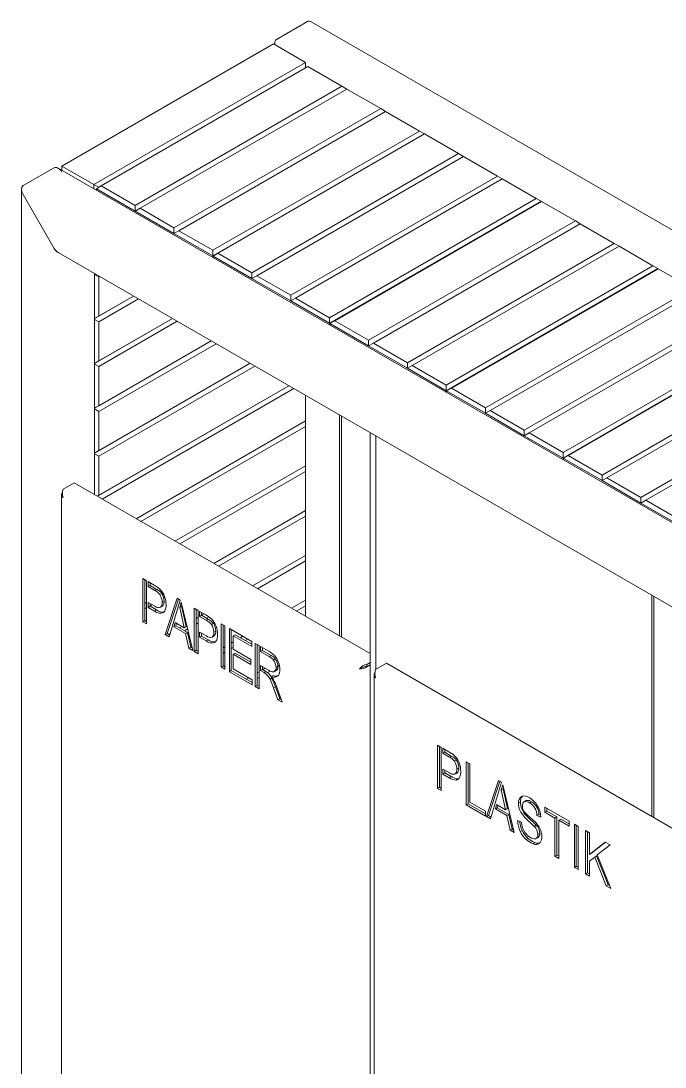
# Model space of a CAD drawing. Header units: millimetres. Extents: x -156 to 4016, y 178 to 3215.
# Drawn here: x 3041 to 3430, y 1213 to 1846 of the extents above; entities that cross this region are included whole.
import ezdxf

# ---------------------------------------------------------------- set-up
doc = ezdxf.new("R2010")
doc.units = ezdxf.units.MM
doc.layers.add('ZANO_R', color=7, linetype='Continuous', lineweight=0)

msp = doc.modelspace()

# ---------------------------------------------------------------- linework, layer by layer
at = {"layer": 'ZANO_R'}
for p, q in [((3195.24, 1834.95), (3214.02, 1845.79)), ((3825.34, 1494), (3216.36, 1845.56)), ((3193.47, 1832.24), (3065.53, 1758.38)), ((3212.84, 1821.06), (3193.47, 1832.24)), ((3194.26, 1832.8), (3194.26, 1831.79)), ((3195.24, 1834.95), (3195.23, 1834.95)), ((3084.9, 1747.2), (3212.84, 1821.06)), ((3214.31, 1818.52), (3089.3, 1746.36)), ((3212.84, 1817.67), (3212.84, 1821.06)), ((3234.85, 1806.66), (3214.31, 1818.52)), ((3109.84, 1734.5), (3234.85, 1806.66)), ((3237.78, 1804.97), (3112.78, 1732.8)), ((3234.85, 1806.66), (3237.78, 1804.97)), ((3258.32, 1793.11), (3237.78, 1804.97)), ((3133.32, 1720.95), (3258.32, 1793.11)), ((3261.26, 1791.42), (3136.25, 1719.25)), ((3258.32, 1793.11), (3261.26, 1791.42)), ((3281.8, 1779.56), (3261.26, 1791.42)), ((3156.79, 1707.39), (3281.8, 1779.56)), ((3281.8, 1779.56), (3284.73, 1777.86)), ((3284.73, 1777.86), (3156.79, 1704)), ((3284.91, 1777.76), (3159.9, 1705.6)), ((3284.73, 1777.86), (3284.73, 1777.66)), ((3305.45, 1765.9), (3284.91, 1777.76)), ((3180.44, 1693.74), (3305.45, 1765.9)), ((3305.45, 1765.9), (3308.38, 1764.21)), ((3308.38, 1764.21), (3183.38, 1692.05)), ((3328.92, 1752.35), (3308.38, 1764.21)), ((3042.06, 1746.52), (3060.84, 1757.36)), ((3672.16, 1405.58), (3063.19, 1757.13)), ((3065.53, 1758.38), (3065.53, 1755.78)), ((3084.9, 1747.2), (3065.53, 1758.38)), ((3042.06, 1746.52), (3042.06, 1746.52)), ((3084.9, 1744.6), (3084.9, 1747.2)), ((3087.83, 1745.51), (3084.9, 1747.2)), ((3203.92, 1680.19), (3328.92, 1752.35)), ((3331.86, 1750.66), (3206.85, 1678.49)), ((3328.92, 1752.35), (3331.86, 1750.66)), ((3352.4, 1738.8), (3331.86, 1750.66)), ((3041.08, 1744.37), (3041.08, 1041.15)), ((3060.84, 1708.57), (3042.06, 1741.1)), ((3042.06, 1741.1), (3060.84, 1708.57)), ((3086.37, 1744.66), (3089.3, 1746.36)), ((3109.84, 1731.11), (3086.37, 1744.66)), ((3086.37, 1744.66), (3086.37, 1743.75)), ((3089.3, 1746.36), (3109.84, 1734.5)), ((3109.84, 1734.5), (3109.84, 1731.11)), ((3227.39, 1666.64), (3352.4, 1738.8)), ((3355.33, 1737.11), (3227.39, 1663.25)), ((3355.51, 1737), (3230.5, 1664.84)), ((3352.4, 1738.8), (3355.33, 1737.11)), ((3355.33, 1737.11), (3355.33, 1736.9)), ((3376.05, 1725.15), (3355.51, 1737)), ((3109.84, 1731.11), (3112.78, 1732.8)), ((3133.32, 1717.56), (3109.84, 1731.11)), ((3112.78, 1732.8), (3133.32, 1720.95)), ((3251.05, 1652.98), (3376.05, 1725.15)), ((3378.99, 1723.45), (3253.98, 1651.29)), ((3376.05, 1725.15), (3378.99, 1723.45)), ((3399.53, 1711.59), (3378.99, 1723.45)), ((3133.32, 1720.95), (3133.32, 1717.56)), ((3133.32, 1717.56), (3136.25, 1719.25)), ((3156.79, 1704), (3133.32, 1717.56)), ((3136.25, 1719.25), (3156.79, 1707.39)), ((3274.52, 1639.43), (3399.53, 1711.59)), ((3402.46, 1709.9), (3277.46, 1637.74)), ((3399.53, 1711.59), (3402.46, 1709.9)), ((3423, 1698.04), (3402.46, 1709.9)), ((3063.19, 1706.09), (3627.96, 1380.06)), ((3156.79, 1707.39), (3156.79, 1704)), ((3156.79, 1704), (3156.79, 1703.09)), ((3156.97, 1703.9), (3159.9, 1705.6)), ((3180.44, 1690.35), (3156.97, 1703.9)), ((3156.97, 1703.9), (3156.97, 1702.99)), ((3159.9, 1705.6), (3180.44, 1693.74)), ((3298, 1625.88), (3423, 1698.04)), ((3425.94, 1696.35), (3298, 1622.49)), ((3426.11, 1696.25), (3301.11, 1624.08)), ((3423, 1698.04), (3425.94, 1696.35)), ((3425.94, 1696.35), (3425.94, 1696.14)), ((3446.65, 1684.39), (3426.11, 1696.25)), ((3085.28, 1559.6), (3085.28, 1693.34)), ((3085.28, 1693.21), (3085.4, 1693.27)), ((3085.4, 1693.27), (3085.28, 1693.21)), ((3087.83, 1691.29), (3085.28, 1692.76)), ((3088.33, 1691.58), (3087.83, 1691.29)), ((3087.83, 1691.29), (3087.83, 1667.57)), ((3180.44, 1693.74), (3180.44, 1690.35)), ((3180.44, 1690.35), (3183.38, 1692.05)), ((3203.92, 1676.8), (3180.44, 1690.35)), ((3183.38, 1692.05), (3203.92, 1680.19)), ((3321.65, 1612.22), (3446.65, 1684.39)), ((3108.88, 1679.72), (3085.28, 1666.1)), ((3087.83, 1667.57), (3108.88, 1679.72)), ((3111.81, 1678.02), (3087.83, 1664.18)), ((3203.92, 1680.19), (3203.92, 1676.8)), ((3203.92, 1676.8), (3206.85, 1678.49)), ((3206.85, 1678.49), (3227.39, 1666.64)), ((3449.59, 1682.69), (3324.58, 1610.53)), ((3227.39, 1663.25), (3203.92, 1676.8)), ((3345.12, 1598.67), (3470.13, 1670.84)), ((3085.28, 1666.1), (3087.83, 1667.57)), ((3132.36, 1666.16), (3085.28, 1638.99)), ((3087.83, 1664.18), (3085.28, 1665.65)), ((3087.83, 1640.46), (3132.36, 1666.16)), ((3135.29, 1664.47), (3087.83, 1637.07)), ((3227.39, 1666.64), (3227.39, 1663.25)), ((3227.57, 1663.15), (3230.5, 1664.84)), ((3230.5, 1664.84), (3251.05, 1652.98)), ((3473.06, 1669.14), (3348.06, 1596.98)), ((3087.83, 1664.18), (3087.83, 1640.46)), ((3227.39, 1663.25), (3227.39, 1662.34)), ((3251.05, 1649.59), (3227.57, 1663.15)), ((3227.57, 1663.15), (3227.57, 1662.24)), ((3155.84, 1652.61), (3085.28, 1611.88)), ((3087.83, 1613.35), (3155.83, 1652.61)), ((3251.05, 1652.98), (3251.05, 1649.59)), ((3368.6, 1585.12), (3493.6, 1657.28)), ((3496.54, 1655.59), (3368.6, 1581.73)), ((3496.71, 1655.49), (3371.71, 1583.32)), ((3158.77, 1650.92), (3087.83, 1609.97)), ((3251.05, 1649.59), (3253.98, 1651.29)), ((3274.52, 1636.04), (3251.05, 1649.59)), ((3253.98, 1651.29), (3274.52, 1639.43)), ((3085.28, 1638.99), (3087.83, 1640.46)), ((3085.28, 1584.77), (3179.31, 1639.06)), ((3087.83, 1586.25), (3179.31, 1639.06)), ((3274.52, 1639.43), (3274.52, 1636.04)), ((3392.25, 1571.47), (3517.26, 1643.63)), ((3520.19, 1641.94), (3395.18, 1569.77)), ((3087.83, 1637.07), (3085.28, 1638.55)), ((3182.25, 1637.36), (3087.83, 1582.86)), ((3087.83, 1637.07), (3087.83, 1613.35)), ((3274.52, 1636.04), (3277.46, 1637.74)), ((3298, 1622.49), (3274.52, 1636.04)), ((3277.46, 1637.74), (3298, 1625.88)), ((3415.72, 1557.91), (3540.73, 1630.08)), ((3543.67, 1628.38), (3418.66, 1556.22)), ((3086.96, 1558.63), (3202.79, 1625.5)), ((3087.83, 1559.14), (3202.79, 1625.5)), ((3205.73, 1623.81), (3089.89, 1556.94)), ((3298, 1625.88), (3298, 1622.49)), ((3298, 1622.49), (3298, 1621.58)), ((3298.17, 1622.39), (3301.11, 1624.08)), ((3321.65, 1608.84), (3298.17, 1622.39)), ((3298.17, 1622.39), (3298.17, 1621.48)), ((3301.11, 1624.08), (3321.65, 1612.22)), ((3212.84, 1604.19), (3212.84, 1619.7)), ((3085.28, 1611.88), (3087.83, 1613.35)), ((3087.83, 1609.97), (3085.28, 1611.44)), ((3087.83, 1609.97), (3087.83, 1586.25)), ((3233.38, 1607.84), (3233.38, 1474.1)), ((3321.65, 1612.22), (3321.65, 1608.84)), ((3321.65, 1608.84), (3324.58, 1610.53)), ((3345.12, 1595.28), (3321.65, 1608.84)), ((3324.58, 1610.53), (3345.12, 1598.67)), ((3110.43, 1545.08), (3212.84, 1604.19)), ((3110.44, 1545.08), (3212.84, 1604.19)), ((3212.84, 1604.19), (3212.84, 1604.19)), ((3212.84, 1600.8), (3212.84, 1604.19)), ((3234.55, 1607.17), (3234.55, 1473.42)), ((3212.84, 1600.8), (3113.37, 1543.38)), ((3212.84, 1577.08), (3212.84, 1600.8)), ((3251.87, 949.39), (3251.87, 1597.17)), ((3255.39, 1453.94), (3255.39, 1595.14)), ((3345.12, 1598.67), (3345.12, 1595.28)), ((3345.12, 1595.28), (3348.06, 1596.98)), ((3368.6, 1581.73), (3345.12, 1595.28)), ((3348.06, 1596.98), (3368.6, 1585.12)), ((3085.28, 1584.77), (3087.83, 1586.25)), ((3087.83, 1582.86), (3085.28, 1584.33)), ((3087.83, 1582.86), (3087.83, 1559.14)), ((3368.6, 1585.12), (3368.6, 1581.73)), ((3368.77, 1581.63), (3371.71, 1583.32)), ((3371.71, 1583.32), (3392.25, 1571.47)), ((3133.91, 1531.52), (3212.84, 1577.08)), ((3212.84, 1577.08), (3133.91, 1531.52)), ((3212.84, 1577.08), (3212.84, 1577.08)), ((3212.84, 1573.7), (3212.84, 1577.08)), ((3368.6, 1581.73), (3368.6, 1580.82)), ((3392.25, 1568.08), (3368.77, 1581.63)), ((3368.77, 1581.63), (3368.77, 1580.72)), ((3212.84, 1573.7), (3136.85, 1529.83)), ((3212.84, 1549.98), (3212.84, 1573.7)), ((3392.25, 1571.47), (3392.25, 1568.08)), ((3392.25, 1568.08), (3395.18, 1569.77)), ((3395.18, 1569.77), (3415.72, 1557.91)), ((3066.29, 1562.97), (3072.87, 1566.76)), ((3251.87, 1463.43), (3072.87, 1566.76)), ((3415.72, 1554.53), (3392.25, 1568.08)), ((3065.37, 1559.68), (3065.37, 1055.4)), ((3086.96, 1558.63), (3087.83, 1559.14)), ((3415.72, 1557.91), (3415.72, 1554.53)), ((3415.72, 1554.53), (3418.66, 1556.22)), ((3439.2, 1540.97), (3415.72, 1554.53)), ((3418.66, 1556.22), (3439.2, 1544.36)), ((3157.39, 1517.97), (3212.84, 1549.98)), ((3157.39, 1517.97), (3212.84, 1549.98)), ((3212.84, 1546.59), (3160.33, 1516.27)), ((3212.84, 1549.98), (3212.84, 1549.98)), ((3212.84, 1546.59), (3212.84, 1549.98)), ((3212.84, 1522.87), (3212.84, 1546.59)), ((3180.87, 1504.41), (3212.84, 1522.87)), ((3180.87, 1504.41), (3212.84, 1522.87)), ((3212.84, 1519.48), (3183.81, 1502.72)), ((3212.84, 1522.87), (3212.84, 1522.87)), ((3212.84, 1519.48), (3212.84, 1522.87)), ((3212.84, 1495.76), (3212.84, 1519.48)), ((3116.79, 1507.53), (3114.44, 1508.88)), ((3114.44, 1508.88), (3114.44, 1482.77)), ((3115.61, 1508.2), (3115.61, 1483.45)), ((3116.79, 1481.42), (3116.79, 1507.53)), ((3121.4, 1504.86), (3117.67, 1507.02)), ((3117.67, 1507.02), (3117.67, 1503.97)), ((3118.84, 1506.34), (3118.84, 1504.64)), ((3118.84, 1504.64), (3117.67, 1503.97)), ((3117.67, 1503.97), (3121.66, 1501.66)), ((3118.84, 1504.64), (3122.83, 1502.34)), ((3122.83, 1502.34), (3121.66, 1501.66)), ((3125.96, 1499.83), (3124.78, 1499.15)), ((3125.96, 1499.82), (3126.55, 1500.16)), ((3125.96, 1499.82), (3126.55, 1500.16)), ((3115.61, 1493.85), (3116.79, 1494.53)), ((3115.61, 1493.85), (3116.79, 1494.53)), ((3121.7, 1492.14), (3117.67, 1494.47)), ((3117.67, 1494.47), (3117.67, 1491.42)), ((3118.84, 1493.79), (3118.84, 1492.1)), ((3127.36, 1495.07), (3126.18, 1494.39)), ((3127.82, 1497.51), (3127.12, 1497.11)), ((3135.19, 1496.9), (3127.97, 1474.96)), ((3135.99, 1496.44), (3129.15, 1475.64)), ((3132.39, 1480.21), (3137.02, 1495.85)), ((3137.02, 1495.85), (3135.19, 1496.9)), ((3137.72, 1494.59), (3136.79, 1491.45)), ((3144.71, 1465.3), (3137.72, 1494.59)), ((3204.35, 1490.86), (3212.84, 1495.76)), ((3204.35, 1490.86), (3212.84, 1495.76)), ((3212.84, 1495.76), (3212.84, 1495.76)), ((3212.84, 1492.37), (3212.84, 1495.76)), ((3422.36, 1498.75), (3422.36, 1365.01)), ((3423.53, 1498.07), (3423.53, 1364.33)), ((3116.79, 1491.14), (3115.61, 1490.46)), ((3118.84, 1492.1), (3117.67, 1491.42)), ((3117.67, 1491.42), (3121.56, 1489.17)), ((3120.11, 1493.06), (3118.84, 1492.32)), ((3118.84, 1492.1), (3122.73, 1489.85)), ((3122.73, 1489.85), (3121.56, 1489.17)), ((3126.41, 1492.14), (3125.23, 1491.46)), ((3137.96, 1492.13), (3136.79, 1491.45)), ((3136.79, 1491.45), (3139.52, 1479.15)), ((3138.15, 1492.77), (3137.96, 1492.13)), ((3137.96, 1492.13), (3140.69, 1479.82)), ((3147.97, 1489.52), (3145.62, 1490.88)), ((3145.62, 1490.88), (3145.62, 1464.77)), ((3146.79, 1490.2), (3146.79, 1465.45)), ((3147.97, 1463.42), (3147.97, 1489.52)), ((3152.58, 1486.86), (3148.85, 1489.02)), ((3148.85, 1489.02), (3148.85, 1485.96)), ((3150.02, 1488.34), (3150.02, 1486.64)), ((3150.06, 1486.62), (3151.52, 1487.47)), ((3150.06, 1486.62), (3151.52, 1487.47)), ((3212.84, 1492.37), (3207.29, 1489.17)), ((3212.84, 1485.96), (3212.84, 1492.37)), ((3115.61, 1483.45), (3114.44, 1482.77)), ((3114.44, 1482.77), (3116.79, 1481.42)), ((3115.61, 1483.45), (3116.79, 1482.77)), ((3134.08, 1482.28), (3133.31, 1479.68)), ((3139.52, 1479.15), (3134.08, 1482.28)), ((3134.91, 1481.8), (3134.48, 1480.36)), ((3140.42, 1481.06), (3140.88, 1481.33)), ((3140.42, 1481.06), (3140.88, 1481.33)), ((3146.79, 1484.74), (3147.97, 1485.42)), ((3146.79, 1484.74), (3147.97, 1485.42)), ((3147.97, 1482.03), (3146.79, 1481.35)), ((3150.02, 1486.64), (3148.85, 1485.96)), ((3148.85, 1485.96), (3152.84, 1483.66)), ((3150.02, 1486.64), (3154.02, 1484.34)), ((3154.02, 1484.34), (3152.84, 1483.66)), ((3154.37, 1485.73), (3152.99, 1484.93)), ((3157.14, 1481.82), (3155.96, 1481.15)), ((3164.15, 1480.18), (3161.8, 1481.54)), ((3161.8, 1481.54), (3161.8, 1455.43)), ((3162.97, 1480.86), (3162.97, 1456.11)), ((3129.15, 1475.64), (3127.97, 1474.96)), ((3127.97, 1474.96), (3130.42, 1473.55)), ((3129.15, 1475.64), (3130.76, 1474.7)), ((3130.09, 1475.1), (3131.04, 1475.65)), ((3130.09, 1475.09), (3131.04, 1475.65)), ((3130.42, 1473.55), (3132.39, 1480.21)), ((3134.48, 1480.36), (3133.31, 1479.68)), ((3133.31, 1479.68), (3140.29, 1475.65)), ((3134.48, 1480.36), (3141.47, 1476.32)), ((3136.84, 1478.99), (3138.31, 1479.84)), ((3136.84, 1478.99), (3138.31, 1479.84)), ((3140.69, 1479.82), (3139.52, 1479.15)), ((3141.59, 1478.35), (3139.77, 1477.3)), ((3141.47, 1476.32), (3140.29, 1475.65)), ((3140.29, 1475.65), (3142.27, 1466.71)), ((3141.47, 1476.32), (3143.44, 1467.38)), ((3152.89, 1474.14), (3148.85, 1476.47)), ((3148.85, 1476.47), (3148.85, 1473.42)), ((3150.02, 1475.79), (3150.02, 1474.1)), ((3158.54, 1477.07), (3157.37, 1476.39)), ((3164.15, 1454.08), (3164.15, 1480.18)), ((3166.82, 1478.64), (3166.82, 1452.53)), ((3180.33, 1470.84), (3166.82, 1478.64)), ((3167.99, 1477.96), (3167.99, 1453.21)), ((3170.34, 1474.91), (3169.17, 1474.23)), ((3170.34, 1474.91), (3180.33, 1469.15)), ((3150.02, 1474.1), (3148.85, 1473.42)), ((3148.85, 1473.42), (3152.74, 1471.17)), ((3150.02, 1474.1), (3153.91, 1471.85)), ((3153.91, 1471.85), (3152.74, 1471.17)), ((3157.59, 1474.14), (3156.41, 1473.46)), ((3167.99, 1469.87), (3169.17, 1470.55)), ((3167.99, 1469.87), (3169.17, 1470.55)), ((3169.17, 1466.1), (3169.17, 1474.23)), ((3169.17, 1474.23), (3180.33, 1467.79)), ((3173.53, 1473.07), (3175, 1473.92)), ((3173.53, 1473.07), (3175, 1473.92)), ((3177.94, 1472.22), (3176.47, 1471.38)), ((3180.33, 1467.79), (3180.33, 1470.84)), ((3184.76, 1468.28), (3182.41, 1469.64)), ((3182.41, 1469.64), (3182.41, 1443.53)), ((3183.59, 1468.96), (3183.59, 1444.21)), ((3184.76, 1442.18), (3184.76, 1468.28)), ((3143.44, 1467.38), (3142.27, 1466.71)), ((3142.27, 1466.71), (3144.71, 1465.3)), ((3143.44, 1467.38), (3144.33, 1466.87)), ((3146.79, 1465.45), (3145.62, 1464.77)), ((3145.62, 1464.77), (3147.97, 1463.42)), ((3146.79, 1465.45), (3147.97, 1464.77)), ((3162.97, 1466.97), (3164.15, 1467.65)), ((3162.97, 1466.97), (3164.15, 1467.65)), ((3164.15, 1464.26), (3162.97, 1463.58)), ((3169.17, 1467.16), (3167.99, 1466.48)), ((3179.74, 1459.99), (3169.17, 1466.1)), ((3170.34, 1463.72), (3169.17, 1463.04)), ((3169.17, 1454.23), (3169.17, 1463.04)), ((3169.17, 1463.04), (3179.74, 1456.94)), ((3170.34, 1463.72), (3179.74, 1458.3)), ((3190.72, 1464.85), (3185.64, 1467.78)), ((3185.64, 1467.78), (3185.64, 1464.73)), ((3186.82, 1465.4), (3185.64, 1464.73)), ((3185.64, 1464.73), (3190.88, 1461.7)), ((3186.82, 1467.1), (3186.82, 1465.4)), ((3186.82, 1465.4), (3192.06, 1462.38)), ((3192.06, 1462.38), (3190.88, 1461.7)), ((3162.97, 1456.11), (3161.8, 1455.43)), ((3161.8, 1455.43), (3164.15, 1454.08)), ((3162.97, 1456.11), (3164.15, 1455.43)), ((3179.74, 1456.94), (3179.74, 1459.99)), ((3190.88, 1453.22), (3185.64, 1456.25)), ((3185.64, 1456.25), (3185.64, 1453.2)), ((3186.82, 1455.57), (3186.82, 1453.87)), ((3194.6, 1460.28), (3193.42, 1459.6)), ((3196.21, 1455.82), (3195.04, 1455.14)), ((3196.21, 1455.66), (3195.04, 1454.98)), ((3195.56, 1458.68), (3196.23, 1459.06)), ((3196.23, 1459.06), (3195.56, 1458.68)), ((3197.16, 1456.21), (3196.21, 1455.66)), ((3196.21, 1455.82), (3196.21, 1455.66)), ((3249.99, 1456.92), (3251.87, 1458.01)), ((3249.99, 1456.92), (3249.99, 1455.57)), ((3249.99, 1455.57), (3251.87, 1456.65)), ((3251.87, 1456.59), (3249.99, 1455.5)), ((3255.27, 1453.88), (3261.84, 1457.67)), ((3440.84, 1354.34), (3261.84, 1457.67)), ((3167.99, 1453.21), (3166.82, 1452.53)), ((3166.82, 1452.53), (3180.62, 1444.57)), ((3167.99, 1453.21), (3180.62, 1445.92)), ((3180.62, 1447.62), (3169.17, 1454.23)), ((3183.59, 1451.76), (3184.76, 1452.44)), ((3184.76, 1452.44), (3183.59, 1451.76)), ((3186.82, 1453.87), (3185.64, 1453.2)), ((3185.64, 1453.2), (3187.76, 1451.98)), ((3186.82, 1453.87), (3188.93, 1452.65)), ((3187.03, 1453.75), (3188.5, 1454.6)), ((3188.5, 1454.6), (3187.03, 1453.75)), ((3188.93, 1452.65), (3187.76, 1451.98)), ((3191.44, 1452.91), (3189.93, 1452.04)), ((3193.28, 1450.31), (3192.1, 1449.64)), ((3194.03, 1452.6), (3195.21, 1453.28)), ((3195.04, 1455.14), (3195.04, 1454.98)), ((3246.34, 1454.82), (3245.53, 1454.35)), ((3246.34, 1454.82), (3247.06, 1455.13)), ((3254.35, 1450.59), (3254.35, 946.3)), ((3177.04, 1447.99), (3178.51, 1448.83)), ((3178.51, 1448.83), (3177.04, 1447.99)), ((3180.62, 1446.66), (3179.98, 1446.29)), ((3180.62, 1444.57), (3180.62, 1447.62)), ((3183.59, 1444.21), (3182.41, 1443.53)), ((3182.41, 1443.53), (3184.76, 1442.18)), ((3184.76, 1449.05), (3183.59, 1448.37)), ((3183.59, 1444.21), (3184.76, 1443.53)), ((3192.59, 1448.69), (3191.41, 1448.01)), ((3191.41, 1448.01), (3193.57, 1442.67)), ((3192.59, 1448.69), (3194.75, 1443.35)), ((3194.75, 1443.35), (3193.57, 1442.67)), ((3194.75, 1443.35), (3197.36, 1436.26)), ((3198.78, 1434.08), (3195.55, 1443.09)), ((3193.57, 1442.67), (3196.19, 1435.58)), ((3197.36, 1436.26), (3196.19, 1435.58)), ((3196.19, 1435.58), (3198.78, 1434.08)), ((3197.36, 1436.26), (3198.17, 1435.79)), ((3292.64, 1408.07), (3294.99, 1406.7)), ((3292.64, 1381.96), (3292.64, 1408.07)), ((3293.82, 1382.64), (3293.82, 1407.39)), ((3294.99, 1406.7), (3294.99, 1380.61)), ((3295.87, 1406.19), (3295.87, 1403.15)), ((3295.87, 1406.19), (3301.1, 1403.14)), ((3297.05, 1405.5), (3297.05, 1403.83)), ((3297.05, 1403.83), (3295.87, 1403.15)), ((3295.87, 1403.15), (3299.87, 1400.85)), ((3297.05, 1403.83), (3301.04, 1401.53)), ((3301.04, 1401.53), (3299.87, 1400.85)), ((3304.15, 1399.03), (3302.98, 1398.35)), ((3295.87, 1393.66), (3299.91, 1391.33)), ((3295.87, 1390.61), (3295.87, 1393.66)), ((3297.05, 1391.29), (3297.05, 1392.98)), ((3305.56, 1394.26), (3304.39, 1393.58)), ((3309.97, 1398.07), (3312.32, 1396.71)), ((3309.97, 1371.96), (3309.97, 1398.07)), ((3311.14, 1372.64), (3311.14, 1397.39)), ((3312.32, 1396.71), (3312.32, 1373.66)), ((3297.05, 1391.29), (3295.87, 1390.61)), ((3295.87, 1390.61), (3299.77, 1388.36)), ((3297.05, 1391.29), (3300.94, 1389.04)), ((3300.94, 1389.04), (3299.77, 1388.36)), ((3303.18, 1390.54), (3304.36, 1391.22)), ((3305.06, 1387.66), (3303.89, 1386.99)), ((3322.3, 1364.84), (3329.52, 1386.78)), ((3323.48, 1365.52), (3330.32, 1386.32)), ((3331.48, 1385.65), (3329.52, 1386.78)), ((3293.82, 1382.64), (3292.64, 1381.96)), ((3294.99, 1380.61), (3292.64, 1381.96)), ((3294.99, 1381.96), (3293.82, 1382.64)), ((3324.75, 1363.43), (3331.48, 1385.65)), ((3331.14, 1380.99), (3332.11, 1384.19)), ((3332.32, 1381.66), (3331.14, 1380.99)), ((3331.14, 1380.99), (3333.84, 1369.03)), ((3339.04, 1355.18), (3332.11, 1384.19)), ((3332.32, 1381.66), (3332.54, 1382.41)), ((3332.32, 1381.66), (3335.02, 1369.71)), ((3312.32, 1373.66), (3321.71, 1368.23)), ((3342.85, 1373.63), (3341.68, 1372.95)), ((3346.21, 1374.53), (3345.03, 1373.85)), ((3346.42, 1374.63), (3345.25, 1373.95)), ((3346.42, 1374.63), (3346.21, 1374.53)), ((3349.49, 1373.9), (3348.32, 1373.22)), ((3311.14, 1372.64), (3309.97, 1371.96)), ((3321.71, 1365.18), (3309.97, 1371.96)), ((3321.71, 1366.54), (3311.14, 1372.64)), ((3321.71, 1368.23), (3321.71, 1365.18)), ((3328.46, 1372.14), (3327.68, 1369.54)), ((3328.85, 1370.22), (3327.68, 1369.54)), ((3327.68, 1369.54), (3334.62, 1365.53)), ((3333.84, 1369.03), (3328.46, 1372.14)), ((3329.29, 1371.66), (3328.85, 1370.22)), ((3328.85, 1370.22), (3335.79, 1366.21)), ((3335.02, 1369.71), (3333.84, 1369.03)), ((3357.54, 1370.61), (3372.22, 1362.13)), ((3357.54, 1367.56), (3357.54, 1370.61)), ((3358.71, 1368.24), (3357.54, 1367.56)), ((3363.7, 1364), (3357.54, 1367.56)), ((3358.71, 1368.24), (3358.71, 1369.93)), ((3364.88, 1364.68), (3358.71, 1368.24)), ((3323.48, 1365.52), (3322.3, 1364.84)), ((3324.75, 1363.43), (3322.3, 1364.84)), ((3325.1, 1364.58), (3323.48, 1365.52)), ((3335.79, 1366.21), (3334.62, 1365.53)), ((3334.62, 1365.53), (3336.6, 1356.59)), ((3335.79, 1366.21), (3337.77, 1357.27)), ((3343.44, 1361.45), (3341.09, 1362.47)), ((3345.54, 1364.4), (3351.24, 1358.98)), ((3346.71, 1366.14), (3352.29, 1361.03)), ((3346.71, 1365.07), (3352.42, 1359.66)), ((3354.01, 1366.2), (3352.84, 1365.52)), ((3352.84, 1365.52), (3355.19, 1364.51)), ((3354.01, 1366.2), (3355.09, 1365.73)), ((3364.88, 1364.68), (3363.7, 1364)), ((3363.7, 1340.94), (3363.7, 1364)), ((3364.88, 1341.62), (3364.88, 1364.68)), ((3367.23, 1363.32), (3366.05, 1362.64)), ((3366.05, 1362.64), (3366.05, 1339.58)), ((3372.22, 1359.08), (3366.05, 1362.64)), ((3372.22, 1360.44), (3367.23, 1363.32)), ((3372.22, 1362.13), (3372.22, 1359.08)), ((3337.77, 1357.27), (3336.6, 1356.59)), ((3336.6, 1356.59), (3339.04, 1355.18)), ((3337.77, 1357.27), (3338.66, 1356.75)), ((3343.86, 1356.46), (3342.69, 1355.79)), ((3352.42, 1359.66), (3351.24, 1358.98)), ((3354.6, 1354.74), (3353.43, 1354.06)), ((3375.45, 1360.27), (3377.8, 1358.91)), ((3375.45, 1334.16), (3375.45, 1360.27)), ((3376.62, 1334.84), (3376.62, 1359.59)), ((3377.8, 1358.91), (3377.8, 1332.8)), ((3382.2, 1356.37), (3384.55, 1355.01)), ((3382.2, 1330.26), (3382.2, 1356.37)), ((3383.38, 1330.94), (3383.38, 1355.69)), ((3384.55, 1355.01), (3384.55, 1342.01)), ((3347.5, 1351.63), (3346.33, 1350.95)), ((3351.62, 1349.11), (3350.44, 1348.43)), ((3352.35, 1351.59), (3353.53, 1352.27)), ((3384.55, 1342.01), (3394.14, 1349.48)), ((3385.72, 1342.69), (3394.31, 1349.38)), ((3394.14, 1349.48), (3397.13, 1347.75)), ((3364.88, 1341.62), (3363.7, 1340.94)), ((3366.05, 1340.94), (3364.88, 1341.62)), ((3385.72, 1342.69), (3384.55, 1342.01)), ((3397.13, 1347.75), (3389.32, 1341.67)), ((3389.32, 1341.67), (3397.47, 1321.45)), ((3366.05, 1339.58), (3363.7, 1340.94)), ((3387.74, 1340.44), (3384.55, 1337.95)), ((3384.55, 1337.95), (3384.55, 1328.91)), ((3388.92, 1341.12), (3387.74, 1340.44)), ((3394.77, 1323), (3387.74, 1340.44)), ((3395.95, 1323.68), (3388.92, 1341.12)), ((3376.62, 1334.84), (3375.45, 1334.16)), ((3377.8, 1332.8), (3375.45, 1334.16)), ((3377.8, 1334.16), (3376.62, 1334.84)), ((3383.38, 1330.94), (3382.2, 1330.26)), ((3384.55, 1328.91), (3382.2, 1330.26)), ((3384.55, 1330.26), (3383.38, 1330.94)), ((3395.95, 1323.68), (3394.77, 1323)), ((3397.47, 1321.45), (3394.77, 1323)), ((3396.76, 1323.21), (3395.95, 1323.68))]:
    msp.add_line(p, q, dxfattribs=at)
at = {"layer": 'ZANO_R', "flags": 128}
for points in [[(3247.63, 1455.3), (3247.19, 1455.13), (3246.92, 1455.07)], [(3305.06, 1387.66), (3305.45, 1387.74), (3305.45, 1387.74)]]:
    msp.add_lwpolyline(points, dxfattribs=at)
at = {"layer": 'ZANO_R'}
for centre, radius, start, end in [((3073.09, 1560.39), 7.27, 159.25117, 200.74902), ((3067.54, 1559.6), 2.18, 139.96022, 235.03831), ((3111.23, 1486.83), 20.7, 48.2101, 60.57296), ((3117.25, 1492.98), 9.74, 39.30108, 63.0581), ((3118.42, 1493.66), 9.74, 39.30108, 63.0581), ((3114.99, 1493.17), 13.55, 0.02792, 42.16437), ((3118.65, 1495.09), 8.71, 359.87086, 32.9485), ((3117.47, 1494.41), 8.71, 359.87086, 32.9485), ((3122.61, 1493.93), 3.6, 316.70592, 7.37749), ((3123.78, 1494.61), 3.6, 316.70592, 7.37749), ((3124.97, 1493.07), 5.18, 228.83897, 292.80211), ((3124.05, 1494.84), 3.58, 228.94227, 289.23323), ((3126.33, 1494.18), 5.63, 230.26723, 279.82389), ((3122.35, 1492.46), 6.22, 317.98486, 6.63258), ((3142.41, 1468.83), 20.7, 48.21009, 60.57297), ((3148.43, 1474.98), 9.74, 39.30109, 63.0581), ((3149.6, 1475.66), 9.74, 39.30109, 63.0581), ((3148.66, 1476.41), 8.71, 359.87082, 32.94854), ((3146.17, 1475.17), 13.55, 0.02796, 42.16435), ((3149.83, 1477.09), 8.71, 359.87082, 32.94854), ((3153.79, 1475.93), 3.6, 316.70592, 7.37749), ((3154.97, 1476.61), 3.6, 316.70592, 7.37749), ((3153.54, 1474.46), 6.22, 317.98488, 6.63251), ((3156.15, 1475.07), 5.18, 228.83896, 292.80212), ((3155.24, 1476.84), 3.58, 228.94231, 289.23319), ((3157.51, 1476.18), 5.63, 230.26722, 279.8239), ((3183.46, 1451.62), 15.09, 40.4376, 61.25701), ((3187.82, 1454.68), 8.78, 39.56592, 61.20568), ((3186.65, 1454), 8.78, 39.56592, 61.20568), ((3187.73, 1455.01), 7.31, 1.03088, 38.84414), ((3188.9, 1455.69), 7.31, 1.03088, 38.84414), ((3183.83, 1453.64), 13.56, 0.68039, 34.93783), ((3193.83, 1455.26), 2.41, 304.69361, 9.54985), ((3251.15, 1449.76), 7.26, 99.21778, 140.785), ((3246.57, 1459.54), 5.3, 258.70374, 310.26254), ((3249.66, 1447.69), 7.89, 87.60898, 109.62787), ((3183.63, 1444.5), 8.54, 24.30288, 61.10484), ((3184.8, 1445.17), 8.54, 24.30288, 61.10484), ((3193.56, 1457.12), 4.73, 235.47894, 268.31737), ((3193.94, 1452.61), 3.5, 238.29322, 318.32044), ((3179.06, 1438.78), 16.97, 31.19731, 39.79607), ((3195.25, 1454.06), 4.24, 242.23132, 283.62054), ((3192.86, 1454.54), 2.22, 284.69978, 11.36191), ((3191.02, 1453.45), 6.38, 330.24133, 3.1273), ((3256.52, 1450.51), 2.18, 139.96063, 235.03818), ((3262.07, 1451.3), 7.27, 159.25109, 200.7493), ((3161.59, 1430.84), 36.1, 19.83558, 27.6067), ((3295.19, 1391.83), 10.17, 39.95077, 62.57993), ((3296.36, 1392.5), 10.17, 39.95077, 62.57993), ((3295.67, 1394.05), 10.58, 44.39463, 59.16397), ((3293.89, 1392.68), 12.82, 18.39172, 43.19394), ((3297.85, 1394.57), 7.72, 357.6825, 35.28546), ((3296.67, 1393.89), 7.72, 357.6825, 35.28546), ((3301.42, 1393.02), 3.02, 302.09369, 10.74112), ((3302.52, 1393.71), 3.1, 306.46814, 10.29813), ((3291.36, 1392.18), 15.38, 0.71172, 17.18769), ((3296.69, 1392.21), 10.05, 341.01872, 0.87811), ((3304.43, 1395.45), 8.48, 236.67774, 266.35853), ((3302.68, 1395.2), 4.76, 234.4816, 274.19174), ((3305.6, 1396.13), 8.48, 236.67774, 266.35853), ((3303.52, 1389.75), 2.79, 277.53274, 343.13583), ((3346.16, 1373.47), 4.51, 127.04887, 186.61676), ((3347.94, 1374.01), 5.09, 139.92119, 184.26566), ((3353.27, 1373.64), 10.42, 180.05939, 203.39307), ((3345.18, 1372.15), 5.22, 50.49703, 109.42836), ((3346.37, 1371.87), 2.36, 118.25023, 188.35579), ((3345.92, 1369.99), 4.02, 53.43808, 99.66551), ((3347.1, 1370.66), 4.02, 53.43808, 99.66551), ((3343.79, 1365.39), 9.05, 0.86836, 59.98207), ((3340.89, 1363.98), 14.38, 28.67412, 58.02877), ((3344.97, 1366.06), 9.05, 0.86836, 59.98207), ((3352.1, 1372.96), 10.42, 180.05939, 203.39307), ((3354.59, 1373.76), 13.02, 202.26127, 225.95285), ((3355.76, 1374.44), 13.02, 202.26127, 225.95285), ((3361.35, 1372.54), 17.35, 183.32666, 188.17804), ((3348.97, 1370.91), 4.87, 189.9532, 210.2963), ((3352.53, 1372.98), 8.98, 210.21885, 229.58285), ((3339.17, 1363.67), 16.04, 2.99716, 26.70723), ((3359.19, 1363.25), 18.11, 182.47066, 204.34515), ((3361.38, 1364.25), 19.17, 186.96164, 203.9597), ((3355.43, 1362.11), 12, 183.15277, 216.57719), ((3342.64, 1351.87), 13.3, 19.84772, 43.51471), ((3357.82, 1363.4), 16.95, 206.7149, 227.29409), ((3359, 1364.08), 16.95, 206.7149, 227.29409), ((3354.5, 1361.64), 10.98, 217.46648, 239.0602), ((3346.3, 1353.85), 7.13, 1.70291, 46.0889), ((3347.47, 1354.52), 7.13, 1.70291, 46.0889), ((3352.06, 1354.38), 2.57, 304.90937, 8.03868), ((3342.01, 1352.26), 13.77, 2.15004, 17.42153), ((3355.64, 1361.53), 14.09, 228.65907, 248.37476), ((3356.81, 1362.21), 14.09, 228.65907, 248.37476), ((3351.51, 1356.06), 4.66, 235.28158, 274.88806), ((3352.13, 1351.47), 3.48, 241.02835, 318.53547), ((3353.4, 1352.87), 4.16, 244.56329, 284.20786), ((3351.04, 1353.67), 2.42, 291.02315, 9.29665), ((3349.98, 1352.5), 5.81, 325.00254, 2.75403)]:
    msp.add_arc(centre, radius, start, end, dxfattribs=at)
for centre, start_param, end_param in [((3216.36, 1841.72), 5.497828, 6.283145), ((3197.58, 1830.88), 6.283145, 7.335561), ((3197.58, 1830.88), 6.283145, 7.336858), ((3063.18, 1753.3), 4.712348, 6.283145), ((3063.19, 1753.3), 5.497828, 6.283145), ((3044.41, 1742.46), 6.283145, 7.853941), ((3044.4, 1742.45), 6.283145, 7.853941), ((3063.19, 1709.93), 1.570756, 2.356235), ((3063.18, 1709.93), 1.570756, 2.406242)]:
    msp.add_ellipse(centre, major_axis=(-2.35, 4.07), ratio=0.577335, start_param=start_param, end_param=end_param, dxfattribs=at)

doc.saveas('drawing.dxf')
